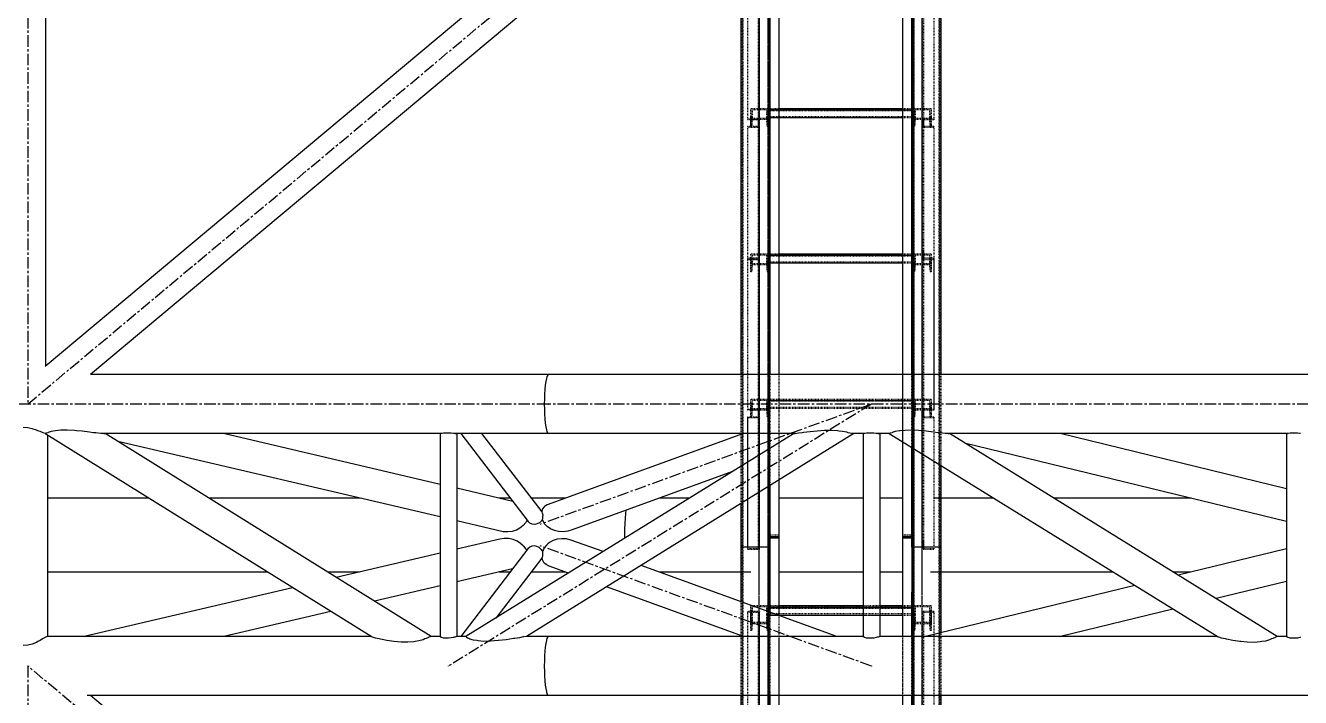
# Model space of a CAD drawing. Header units: millimetres. Extents: x 5143 to 30813, y 232 to 21408.
# Drawn here: x 10095 to 10971, y 7429 to 7890 of the extents above; entities that cross this region are included whole.
import ezdxf

# ---------------------------------------------------------------- set-up
doc = ezdxf.new("R2010")
doc.units = ezdxf.units.MM
doc.header["$LTSCALE"] = 0.25
for name, pattern in [('CENTER', [50.8, 31.75, -6.35, 6.35, -6.35]), ('XKITLINE00', [0]), ('XKITLINE02', [4, 2, -2]), ('XKITLINE03', [6, 3, -1, 1, -1])]:
    doc.linetypes.add(name, pattern=pattern)

msp = doc.modelspace()

# ---------------------------------------------------------------- linework, layer by layer
at = {"color": 3, "linetype": 'XKITLINE02'}
for p, q in [((10586.3, 9176.54), (10586.3, 7561.84)), ((10587.15, 9176.54), (10587.15, 7532.54)), ((10587.68, 9176.28), (10587.68, 7532)), ((10604.92, 9176.28), (10604.92, 7532)), ((10605, 9180.27), (10605, 7539.09)), ((10605.45, 9176.54), (10605.45, 7532.54)), ((10605.85, 9180.19), (10605.85, 7539.18)), ((10697.5, 9179.14), (10697.5, 7540.22)), ((10703.7, 9176.54), (10703.69, 7600.34)), ((10704.15, 9179.87), (10704.15, 7539.18)), ((10704.55, 9176.54), (10704.54, 7532.54)), ((10705, 9179.87), (10705, 7539.09)), ((10705.08, 9176.28), (10705.07, 7532)), ((10722.31, 9176.28), (10722.31, 7532)), ((10722.85, 9176.54), (10722.84, 7532.54)), ((10612.5, 9125.5), (10612.5, 7540.22)), ((10591.01, 7929.56), (10591.01, 7825.67)), ((10598.21, 7929.02), (10598.21, 7820.75)), ((10710.99, 7929.56), (10710.99, 7820.75)), ((10711.79, 7929.02), (10711.79, 7820.75)), ((10718.99, 7929.56), (10718.99, 7825.67)), ((10599.01, 7926.41), (10599.01, 7820.75)), ((10593.02, 7833.19), (10593.02, 7827.7)), ((10605.02, 7833.19), (10593.02, 7833.19)), ((10593.02, 7833.19), (10593.02, 7826.22)), ((10594.08, 7832.49), (10593.7, 7827.7)), ((10603.95, 7832.49), (10594.08, 7832.49)), ((10594.08, 7832.49), (10594.08, 7825.88)), ((10603.95, 7832.49), (10604.34, 7827.7)), ((10603.95, 7832.49), (10603.95, 7825.88)), ((10605.02, 7833.19), (10605.02, 7827.7)), ((10605.02, 7833.19), (10605.02, 7826.58)), ((10605.02, 7833.19), (10605.02, 7826.99)), ((10612.5, 7833.19), (10605.02, 7833.19)), ((10612.5, 7832.48), (10605.02, 7832.48)), ((10705, 7832.43), (10605.02, 7832.43)), ((10705, 7831.85), (10605.02, 7831.85)), ((10705, 7833.19), (10697.5, 7833.19)), ((10705, 7832.48), (10697.5, 7832.48)), ((10705, 7833.19), (10705, 7826.58)), ((10705, 7833.19), (10705, 7827.7)), ((10717, 7833.19), (10705, 7833.19)), ((10705, 7833.19), (10705, 7826.99)), ((10706.06, 7832.49), (10705.68, 7827.7)), ((10706.06, 7832.49), (10706.06, 7825.88)), ((10715.93, 7832.49), (10706.06, 7832.49)), ((10715.93, 7832.49), (10715.93, 7825.88)), ((10715.93, 7832.49), (10716.32, 7827.7)), ((10717, 7833.19), (10717, 7826.58)), ((10717, 7833.19), (10717, 7827.7)), ((10599.01, 7826.22), (10591.01, 7826.22)), ((10598.21, 7825.67), (10591.01, 7825.67)), ((10593.7, 7827.7), (10593.02, 7827.7)), ((10593.02, 7827.7), (10593.02, 7821.09)), ((10605.02, 7826.58), (10593.02, 7826.58)), ((10593.02, 7826.22), (10593.02, 7821.09)), ((10593.7, 7827.7), (10593.7, 7821.09)), ((10594.08, 7825.88), (10593.7, 7821.09)), ((10603.95, 7825.88), (10594.08, 7825.88)), ((10599.01, 7826.55), (10598.21, 7826.55)), ((10598.21, 7826.55), (10598.21, 7821.03)), ((10598.21, 7826.55), (10598.21, 7730.52)), ((10599.01, 7826.55), (10599.01, 7820.41)), ((10599.01, 7826.55), (10599.01, 7729.91)), ((10603.95, 7825.88), (10604.34, 7821.09)), ((10605.02, 7827.7), (10604.34, 7827.7)), ((10604.34, 7827.7), (10604.34, 7821.09)), ((10605.02, 7827.7), (10605.02, 7821.09)), ((10705, 7827.7), (10605.02, 7827.7)), ((10705, 7827.66), (10605.02, 7827.66)), ((10705, 7827.03), (10605.02, 7827.03)), ((10612.5, 7826.99), (10605.02, 7826.99)), ((10605.02, 7826.58), (10605.02, 7821.09)), ((10705, 7826.99), (10697.5, 7826.99)), ((10705, 7827.7), (10705, 7821.09)), ((10705.68, 7827.7), (10705, 7827.7)), ((10705, 7826.58), (10705, 7821.09)), ((10717, 7826.58), (10705, 7826.58)), ((10705.68, 7827.7), (10705.68, 7821.09)), ((10706.06, 7825.88), (10705.68, 7821.09)), ((10715.93, 7825.88), (10706.06, 7825.88)), ((10710.99, 7826.55), (10710.99, 7729.91)), ((10711.79, 7826.55), (10710.99, 7826.55)), ((10710.99, 7826.22), (10710.99, 7820.75)), ((10718.99, 7826.22), (10710.99, 7826.22)), ((10711.79, 7826.55), (10711.79, 7730.52)), ((10711.79, 7825.67), (10711.79, 7820.75)), ((10718.99, 7825.67), (10711.79, 7825.67)), ((10715.93, 7825.88), (10716.32, 7821.09)), ((10716.32, 7827.7), (10716.32, 7821.09)), ((10717, 7827.7), (10716.32, 7827.7)), ((10717, 7827.7), (10717, 7821.09)), ((10717, 7826.58), (10717, 7821.09)), ((10718.99, 7826.22), (10718.99, 7825.67)), ((10598.21, 7821.03), (10591.01, 7821.03)), ((10591.01, 7821.03), (10591.01, 7820.41)), ((10591.01, 7821.03), (10591.01, 7729.91)), ((10599.01, 7820.41), (10591.01, 7820.41)), ((10593.7, 7821.09), (10593.02, 7821.09)), ((10599.01, 7820.75), (10598.21, 7820.75)), ((10605.02, 7821.09), (10604.34, 7821.09)), ((10705.68, 7821.09), (10705, 7821.09)), ((10711.79, 7820.75), (10710.99, 7820.75)), ((10718.99, 7820.41), (10710.99, 7820.41)), ((10718.99, 7821.03), (10711.79, 7821.03)), ((10717, 7821.09), (10716.32, 7821.09)), ((10718.99, 7821.03), (10718.99, 7729.91)), ((10599.01, 7736.05), (10598.21, 7736.05)), ((10710.99, 7736.05), (10710.99, 7729.91)), ((10711.79, 7736.05), (10710.99, 7736.05)), ((10711.79, 7736.05), (10711.79, 7730.52)), ((10598.21, 7730.52), (10591.01, 7730.52)), ((10591.01, 7729.91), (10591.01, 7729.36)), ((10599.01, 7729.91), (10591.01, 7729.91)), ((10591.01, 7729.91), (10591.01, 7626.02)), ((10599.01, 7729.91), (10591.01, 7729.91)), ((10598.21, 7729.36), (10591.01, 7729.36)), ((10593.02, 7733.36), (10593.02, 7727.87)), ((10605.02, 7733.36), (10593.02, 7733.36)), ((10593.02, 7733.36), (10593.02, 7726.75)), ((10593.7, 7727.87), (10593.02, 7727.87)), ((10593.02, 7727.87), (10593.02, 7721.26)), ((10593.02, 7726.75), (10593.02, 7721.26)), ((10605.02, 7726.75), (10593.02, 7726.75)), ((10594.08, 7732.67), (10593.7, 7727.87)), ((10593.7, 7727.87), (10593.7, 7721.26)), ((10603.95, 7732.67), (10594.08, 7732.67)), ((10594.08, 7732.67), (10594.08, 7726.05)), ((10598.21, 7729.36), (10598.21, 7724.44)), ((10598.21, 7729.36), (10598.21, 7621.1)), ((10599.01, 7729.91), (10599.01, 7724.44)), ((10603.95, 7732.67), (10604.34, 7727.87)), ((10603.95, 7732.67), (10603.95, 7726.05)), ((10605.02, 7727.87), (10604.34, 7727.87)), ((10604.34, 7727.87), (10604.34, 7721.26)), ((10605.02, 7733.36), (10605.02, 7727.87)), ((10605.02, 7733.36), (10605.02, 7726.75)), ((10605.02, 7733.36), (10605.02, 7727.17)), ((10612.5, 7733.36), (10605.02, 7733.36)), ((10612.5, 7732.66), (10605.02, 7732.66)), ((10705, 7732.6), (10605.02, 7732.6)), ((10705, 7732.02), (10605.02, 7732.02)), ((10605.02, 7727.87), (10605.02, 7721.26)), ((10705, 7727.87), (10605.02, 7727.87)), ((10705, 7727.83), (10605.02, 7727.83)), ((10705, 7727.21), (10605.02, 7727.21)), ((10612.5, 7727.17), (10605.02, 7727.17)), ((10605.02, 7726.75), (10605.02, 7721.26)), ((10705, 7733.36), (10697.5, 7733.36)), ((10705, 7732.66), (10697.5, 7732.66)), ((10705, 7727.17), (10697.5, 7727.17)), ((10705, 7733.36), (10705, 7726.75)), ((10705, 7733.36), (10705, 7727.87)), ((10717, 7733.36), (10705, 7733.36)), ((10705, 7733.36), (10705, 7727.17)), ((10705, 7727.87), (10705, 7721.26)), ((10705.68, 7727.87), (10705, 7727.87)), ((10705, 7726.75), (10705, 7721.26)), ((10717, 7726.75), (10705, 7726.75)), ((10706.06, 7732.67), (10705.68, 7727.87)), ((10705.68, 7727.87), (10705.68, 7721.26)), ((10706.06, 7732.67), (10706.06, 7726.05)), ((10715.93, 7732.67), (10706.06, 7732.67)), ((10710.99, 7729.91), (10710.99, 7621.1)), ((10718.99, 7729.91), (10710.99, 7729.91)), ((10718.99, 7729.91), (10710.99, 7729.91)), ((10718.99, 7730.52), (10711.79, 7730.52)), ((10711.79, 7729.36), (10711.79, 7621.1)), ((10718.99, 7729.36), (10711.79, 7729.36)), ((10715.93, 7732.67), (10715.93, 7726.05)), ((10715.93, 7732.67), (10716.32, 7727.87)), ((10716.32, 7727.87), (10716.32, 7721.26)), ((10717, 7727.87), (10716.32, 7727.87)), ((10717, 7733.36), (10717, 7726.75)), ((10717, 7733.36), (10717, 7727.87)), ((10717, 7727.87), (10717, 7721.26)), ((10717, 7726.75), (10717, 7721.26)), ((10718.99, 7730.52), (10718.99, 7729.91)), ((10718.99, 7729.91), (10718.99, 7626.02)), ((10718.99, 7729.36), (10718.99, 7626.02)), ((10593.7, 7721.26), (10593.02, 7721.26)), ((10594.08, 7726.05), (10593.7, 7721.26)), ((10603.95, 7726.05), (10594.08, 7726.05)), ((10599.01, 7724.44), (10598.21, 7724.44)), ((10599.01, 7726.05), (10599.01, 7621.1)), ((10603.95, 7726.05), (10604.34, 7721.26)), ((10605.02, 7721.26), (10604.34, 7721.26)), ((10705.68, 7721.26), (10705, 7721.26)), ((10706.06, 7726.05), (10705.68, 7721.26)), ((10715.93, 7726.05), (10706.06, 7726.05)), ((10711.79, 7724.44), (10710.99, 7724.44)), ((10715.93, 7726.05), (10716.32, 7721.26)), ((10717, 7721.26), (10716.32, 7721.26)), ((10586.3, 7650.57), (10586.3, 7609.97)), ((10606.3, 7650.57), (10606.3, 7574.23)), ((10612.5, 7650.57), (10612.5, 7578.07)), ((10697.5, 7650.57), (10697.5, 7604.17)), ((10723.69, 7650.57), (10723.69, 7587.97)), ((10593.02, 7633.54), (10593.02, 7628.05)), ((10605.02, 7633.54), (10593.02, 7633.54)), ((10593.02, 7633.54), (10593.02, 7626.93)), ((10594.08, 7632.84), (10593.7, 7628.05)), ((10603.95, 7632.84), (10594.08, 7632.84)), ((10594.08, 7632.84), (10594.08, 7626.23)), ((10603.95, 7632.84), (10604.34, 7628.05)), ((10603.95, 7632.84), (10603.95, 7626.23)), ((10605.02, 7633.54), (10605.02, 7628.05)), ((10605.02, 7633.54), (10605.02, 7626.93)), ((10605.02, 7633.54), (10605.02, 7627.34)), ((10705, 7633.54), (10605.02, 7633.54)), ((10705, 7632.83), (10605.02, 7632.83)), ((10705, 7632.78), (10605.02, 7632.78)), ((10705, 7632.19), (10605.02, 7632.19)), ((10705, 7633.54), (10705, 7626.93)), ((10705, 7633.54), (10705, 7628.05)), ((10717, 7633.54), (10705, 7633.54)), ((10705, 7633.54), (10705, 7627.34)), ((10706.06, 7632.84), (10705.68, 7628.05)), ((10706.06, 7632.84), (10706.06, 7626.23)), ((10715.93, 7632.84), (10706.06, 7632.84)), ((10715.93, 7632.84), (10715.93, 7626.23)), ((10715.93, 7632.84), (10716.32, 7628.05)), ((10717, 7633.54), (10717, 7626.93)), ((10717, 7633.54), (10717, 7628.05)), ((10599.01, 7626.57), (10591.01, 7626.57)), ((10598.21, 7626.02), (10591.01, 7626.02)), ((10598.21, 7621.37), (10591.01, 7621.37)), ((10591.01, 7621.37), (10591.01, 7532)), ((10593.7, 7628.05), (10593.02, 7628.05)), ((10593.02, 7628.05), (10593.02, 7621.44)), ((10593.02, 7626.93), (10593.02, 7621.44)), ((10605.02, 7626.93), (10593.02, 7626.93)), ((10593.7, 7621.44), (10593.02, 7621.44)), ((10593.7, 7628.05), (10593.7, 7621.44)), ((10594.08, 7626.23), (10593.7, 7621.44)), ((10603.95, 7626.23), (10594.08, 7626.23)), ((10599.01, 7626.9), (10598.21, 7626.9)), ((10598.21, 7626.9), (10598.21, 7620.71)), ((10598.21, 7626.9), (10598.21, 7530.93)), ((10599.01, 7626.9), (10599.01, 7620.71)), ((10599.01, 7626.9), (10599.01, 7530.31)), ((10603.95, 7626.23), (10604.34, 7621.44)), ((10605.02, 7628.05), (10604.34, 7628.05)), ((10604.34, 7628.05), (10604.34, 7621.44)), ((10605.02, 7621.44), (10604.34, 7621.44)), ((10605.02, 7628.05), (10605.02, 7621.44)), ((10705, 7628.05), (10605.02, 7628.05)), ((10705, 7628.01), (10605.02, 7628.01)), ((10705, 7627.38), (10605.02, 7627.38)), ((10705, 7627.34), (10605.02, 7627.34)), ((10605.02, 7626.93), (10605.02, 7621.44)), ((10705, 7628.05), (10705, 7621.44)), ((10705.68, 7628.05), (10705, 7628.05)), ((10705, 7626.93), (10705, 7621.44)), ((10717, 7626.93), (10705, 7626.93)), ((10705.68, 7621.44), (10705, 7621.44)), ((10705.68, 7628.05), (10705.68, 7621.44)), ((10706.06, 7626.23), (10705.68, 7621.44)), ((10715.93, 7626.23), (10706.06, 7626.23)), ((10710.99, 7626.9), (10710.99, 7532)), ((10711.79, 7626.9), (10710.99, 7626.9)), ((10710.99, 7626.57), (10710.99, 7621.1)), ((10718.99, 7626.57), (10710.99, 7626.57)), ((10711.79, 7626.9), (10711.79, 7530.93)), ((10711.79, 7626.02), (10711.79, 7621.1)), ((10718.99, 7626.02), (10711.79, 7626.02)), ((10718.99, 7621.37), (10711.79, 7621.37)), ((10715.93, 7626.23), (10716.32, 7621.44)), ((10716.32, 7628.05), (10716.32, 7621.44)), ((10717, 7628.05), (10716.32, 7628.05)), ((10717, 7621.44), (10716.32, 7621.44)), ((10717, 7628.05), (10717, 7621.44)), ((10717, 7626.93), (10717, 7621.44)), ((10718.99, 7621.37), (10718.99, 7530.31)), ((10718.99, 7621.37), (10718.99, 7530.93)), ((10599.01, 7620.76), (10591.01, 7620.76)), ((10591.01, 7620.71), (10591.01, 7530.31)), ((10599.01, 7621.1), (10598.21, 7621.1)), ((10711.79, 7621.1), (10710.99, 7621.1)), ((10718.99, 7620.76), (10710.99, 7620.76)), ((10599.01, 7536.46), (10598.21, 7536.46)), ((10612.5, 7540.27), (10605, 7540.27)), ((10605, 7540.27), (10605, 7539.09)), ((10605, 7540.27), (10605, 5898.21)), ((10612.5, 7540.27), (10605, 7540.27)), ((10606.3, 7539.09), (10605, 7539.09)), ((10606.3, 7538.21), (10605, 7538.21)), ((10612.5, 7540.22), (10605.85, 7540.19)), ((10605.85, 7540.19), (10605.85, 7539.18)), ((10612.5, 7540.19), (10605.85, 7540.13)), ((10605.85, 7540.13), (10605.85, 5898.35)), ((10612.5, 7539.14), (10605.85, 7539.18)), ((10606.3, 7538.35), (10605.85, 7538.35)), ((10612.5, 7540.27), (10612.5, 7540.22)), ((10612.5, 7540.27), (10612.5, 7539.09)), ((10612.5, 7539.14), (10612.5, 7539.09)), ((10612.5, 7538.3), (10612.5, 7538.21)), ((10705, 7540.27), (10697.5, 7540.27)), ((10697.5, 7540.27), (10697.5, 7540.22)), ((10705, 7540.27), (10697.5, 7540.27)), ((10697.5, 7540.27), (10697.5, 7540.19)), ((10697.5, 7540.27), (10697.5, 7539.09)), ((10704.15, 7540.19), (10697.5, 7540.22)), ((10704.15, 7540.13), (10697.5, 7540.19)), ((10704.15, 7539.18), (10697.5, 7539.14)), ((10697.5, 7538.3), (10697.5, 7538.21)), ((10697.5, 7538.3), (10697.5, 7538.21)), ((10705, 7539.09), (10703.69, 7539.09)), ((10704.15, 7538.35), (10703.69, 7538.35)), ((10705, 7538.21), (10703.69, 7538.21)), ((10704.15, 7540.13), (10704.15, 5898.35)), ((10705, 7540.27), (10705, 5898.21)), ((10710.99, 7536.46), (10710.99, 7530.31)), ((10711.79, 7536.46), (10710.99, 7536.46)), ((10711.79, 7536.46), (10711.79, 7530.93)), ((10587.15, 7532.54), (10586.3, 7532.54)), ((10586.3, 7532.54), (10586.3, 5921.85)), ((10587.15, 7532.54), (10586.3, 7532.54)), ((10587.15, 7532.54), (10587.68, 7532)), ((10587.15, 7532.54), (10587.15, 5888.14)), ((10587.15, 7532.54), (10587.68, 7532)), ((10604.92, 7532), (10587.68, 7532)), ((10587.68, 7532), (10587.68, 5887.3)), ((10604.92, 7532), (10587.68, 7532)), ((10598.21, 7530.93), (10591.01, 7530.93)), ((10599.01, 7530.31), (10591.01, 7530.31)), ((10605.45, 7532.54), (10604.92, 7532)), ((10605.45, 7532.54), (10604.92, 7532)), ((10604.92, 7532), (10604.92, 5887.3)), ((10606.3, 7532.54), (10605.45, 7532.54)), ((10605.45, 7532.54), (10605.45, 5888.14)), ((10606.3, 7532.54), (10605.45, 7532.54)), ((10606.3, 7532.54), (10606.3, 7531.93)), ((10704.54, 7532.54), (10703.69, 7532.54)), ((10703.7, 7532.54), (10703.69, 5960.34)), ((10704.55, 7532.54), (10703.7, 7532.54)), ((10704.54, 7532.54), (10705.07, 7532)), ((10704.55, 7532.54), (10704.54, 5888.14)), ((10704.55, 7532.54), (10705.08, 7532)), ((10722.31, 7532), (10705.07, 7532)), ((10705.08, 7532), (10705.07, 5887.3)), ((10722.31, 7532), (10705.08, 7532)), ((10718.99, 7530.31), (10710.99, 7530.31)), ((10718.99, 7530.93), (10711.79, 7530.93)), ((10722.84, 7532.54), (10722.31, 7532)), ((10722.85, 7532.54), (10722.31, 7532)), ((10722.31, 7532), (10722.31, 5887.3)), ((10723.69, 7532.54), (10722.84, 7532.54)), ((10722.85, 7532.54), (10722.84, 5888.14)), ((10723.7, 7532.54), (10722.85, 7532.54)), ((10723.7, 7532.54), (10723.7, 7531.93)), ((10586.3, 7494.49), (10586.3, 7471.22)), ((10593.02, 7491.64), (10593.02, 7486.17)), ((10605.02, 7491.64), (10593.02, 7491.64)), ((10593.02, 7491.64), (10593.02, 7480.08)), ((10594.08, 7490.94), (10593.7, 7486.17)), ((10603.95, 7490.94), (10594.08, 7490.94)), ((10594.08, 7490.94), (10594.08, 7479.38)), ((10603.95, 7490.94), (10604.34, 7486.17)), ((10603.95, 7490.94), (10603.95, 7479.38)), ((10605.02, 7491.64), (10605.02, 7486.17)), ((10605.02, 7491.64), (10605.02, 7480.08)), ((10605.02, 7491.64), (10605.02, 7484.93)), ((10612.5, 7491.64), (10605.02, 7491.64)), ((10705, 7490.83), (10605.02, 7490.83)), ((10612.5, 7490.4), (10605.02, 7490.4)), ((10681.74, 7491.64), (10670.34, 7491.64)), ((10681.74, 7490.4), (10670.34, 7490.4)), ((10705, 7491.64), (10697.5, 7491.64)), ((10705, 7490.4), (10697.5, 7490.4)), ((10705, 7491.64), (10705, 7484.93)), ((10705, 7491.64), (10705, 7480.08)), ((10705, 7491.64), (10705, 7486.17)), ((10717, 7491.64), (10705, 7491.64)), ((10706.06, 7490.94), (10705.68, 7486.17)), ((10706.06, 7490.94), (10706.06, 7479.38)), ((10715.93, 7490.94), (10706.06, 7490.94)), ((10715.93, 7490.94), (10715.93, 7479.38)), ((10715.93, 7490.94), (10716.32, 7486.17)), ((10717, 7491.64), (10717, 7480.08)), ((10717, 7491.64), (10717, 7486.17)), ((10591.01, 7487.66), (10591.01, 7469.39)), ((10599.01, 7487.66), (10591.01, 7487.66)), ((10598.21, 7487.14), (10591.01, 7487.14)), ((10593.7, 7486.17), (10593.02, 7486.17)), ((10593.02, 7486.17), (10593.02, 7474.61)), ((10593.7, 7486.17), (10593.7, 7474.61)), ((10598.21, 7487.14), (10598.21, 7469.39)), ((10599.01, 7482.46), (10598.21, 7482.46)), ((10599.01, 7487.66), (10599.01, 7469.39)), ((10605.02, 7486.17), (10604.34, 7486.17)), ((10604.34, 7486.17), (10604.34, 7474.61)), ((10705, 7489.81), (10605.02, 7489.81)), ((10605.02, 7486.17), (10605.02, 7474.61)), ((10705, 7486.17), (10605.02, 7486.17)), ((10705, 7486.1), (10605.02, 7486.1)), ((10705, 7485), (10605.02, 7485)), ((10612.65, 7484.93), (10605.02, 7484.93)), ((10606.3, 7487.23), (10606.3, 7429.97)), ((10612.5, 7484.98), (10612.5, 5900.19)), ((10681.74, 7484.93), (10670.34, 7484.93)), ((10705, 7484.93), (10697.5, 7484.93)), ((10705, 7486.17), (10705, 7474.61)), ((10705.68, 7486.17), (10705, 7486.17)), ((10705.68, 7486.17), (10705.68, 7474.61)), ((10710.99, 7487.66), (10710.99, 7374.92)), ((10718.99, 7487.66), (10710.99, 7487.66)), ((10711.79, 7482.46), (10710.99, 7482.46)), ((10711.79, 7487.14), (10711.79, 7374.92)), ((10718.99, 7487.14), (10711.79, 7487.14)), ((10716.32, 7486.17), (10716.32, 7474.61)), ((10717, 7486.17), (10716.32, 7486.17)), ((10717, 7486.17), (10717, 7474.61)), ((10718.99, 7487.66), (10718.99, 7379.61)), ((10593.02, 7480.08), (10593.02, 7474.61)), ((10605.02, 7480.08), (10593.02, 7480.08)), ((10593.7, 7474.61), (10593.02, 7474.61)), ((10594.08, 7479.38), (10593.7, 7474.61)), ((10603.95, 7479.38), (10594.08, 7479.38)), ((10603.95, 7479.38), (10604.34, 7474.61)), ((10605.02, 7474.61), (10604.34, 7474.61)), ((10605.02, 7480.08), (10605.02, 7474.61)), ((10705, 7480.08), (10705, 7474.61)), ((10717, 7480.08), (10705, 7480.08)), ((10705.68, 7474.61), (10705, 7474.61)), ((10706.06, 7479.38), (10705.68, 7474.61)), ((10715.93, 7479.38), (10706.06, 7479.38)), ((10715.93, 7479.38), (10716.32, 7474.61)), ((10717, 7474.61), (10716.32, 7474.61)), ((10717, 7480.08), (10717, 7474.61)), ((10723.69, 7473.13), (10723.69, 7429.97)), ((10586.3, 7470.57), (10586.3, 7429.97)), ((10591.01, 7469.39), (10591.01, 7379.61)), ((10598.21, 7469.39), (10598.21, 7374.92)), ((10599.01, 7469.39), (10599.01, 7374.92)), ((10612.5, 7469.39), (10612.5, 7429.97)), ((10697.5, 7470.57), (10697.5, 5900.19)), ((10697.5, 7469.39), (10697.5, 7429.97)), ((10703.69, 7470.57), (10703.69, 7429.97))]:
    msp.add_line(p, q, dxfattribs=at)
at = {"color": 1, "linetype": 'XKITLINE03'}
for p, q in [((10599, 7503.97), (10599, 9180.33)), ((10605, 7540.27), (10605, 9180.27)), ((10705, 9180.27), (10705, 7540.27)), ((10710.99, 7503.97), (10711, 9180.33)), ((10599.01, 7929.56), (10599.01, 7826.22)), ((10710.99, 7826.22), (10710.99, 7929.56)), ((10605.02, 7833.19), (10605.02, 7826.58)), ((10605.02, 7832.48), (10705, 7832.48)), ((10705, 7826.58), (10705, 7833.19)), ((10599.01, 7820.41), (10599.01, 7729.91)), ((10710.99, 7729.91), (10710.99, 7820.41)), ((10599.01, 7729.91), (10599.01, 7626.57)), ((10605.02, 7733.36), (10605.02, 7726.75)), ((10605.02, 7732.66), (10705, 7732.66)), ((10705, 7726.75), (10705, 7733.36)), ((10710.99, 7626.57), (10710.99, 7729.91)), ((10605.02, 7633.54), (10605.02, 7626.93)), ((10605.02, 7632.83), (10705, 7632.83)), ((10705, 7626.93), (10705, 7633.54)), ((10599.01, 7620.76), (10599.01, 7530.31)), ((10710.99, 7530.31), (10710.99, 7620.76)), ((10599, 5869.63), (10599, 7535.89)), ((10605, 5900.27), (10605, 7540.27)), ((10705, 7540.27), (10705, 5900.27)), ((10710.99, 5869.63), (10711, 7535.89)), ((10605.02, 7491.64), (10605.02, 7480.08)), ((10605.02, 7490.4), (10705, 7490.4)), ((10705, 7480.08), (10705, 7491.64)), ((10599.01, 7487.66), (10599.01, 7380.13)), ((10710.99, 7380.13), (10710.99, 7487.66))]:
    msp.add_line(p, q, dxfattribs=at)
at = {"color": 8, "linetype": 'CENTER'}
for p, q in [((10096.38, 7630.28), (11840, 9090.27)), ((10096.38, 9090.27), (10096.38, 7630.27)), ((10454.1, 7630.27), (9008.64, 7630.27)), ((10676.04, 7630.27), (10385.47, 7450.27)), ((10676.04, 7630.27), (10448.79, 7547.77)), ((11840, 7630.27), (10454.1, 7630.27)), ((10676.04, 7450.27), (10448.79, 7532.77)), ((11840, 5990.27), (10096.38, 7450.27)), ((10096.38, 7450.27), (10096.38, 5990.27))]:
    msp.add_line(p, q, dxfattribs=at)
at = {"color": 8, "linetype": 'XKITLINE00'}
for p, q in [((10108.56, 9064.19), (10108.56, 7656.37)), ((11763.8, 9042.36), (10108.39, 7656.22)), ((11763.8, 9010.58), (10139.58, 7650.56)), ((10454.1, 7650.57), (10139.6, 7650.57)), ((10452.69, 7647.86), (10452.29, 7645.83)), ((10453.14, 7649.35), (10452.69, 7647.86)), ((10453.14, 7649.35), (10452.7, 7647.86)), ((10453.61, 7650.27), (10453.14, 7649.35)), ((10453.61, 7650.27), (10453.14, 7649.35)), ((10454.1, 7650.57), (10453.61, 7650.27)), ((10454.1, 7650.57), (10453.61, 7650.27)), ((11718.97, 7650.57), (10454.1, 7650.57)), ((10451.67, 7640.42), (10451.46, 7637.22)), ((10451.95, 7643.32), (10451.67, 7640.42)), ((10452.29, 7645.83), (10451.95, 7643.32)), ((10451.33, 7633.8), (10451.29, 7630.27)), ((10451.29, 7630.27), (10451.33, 7626.75)), ((10451.46, 7637.22), (10451.33, 7633.8)), ((10451.33, 7626.75), (10451.46, 7623.33)), ((10451.46, 7623.33), (10451.67, 7620.12)), ((10096.38, 7614.04), (10093.35, 7614.24)), ((10097.44, 7613.76), (10096.38, 7614.04)), ((10099.42, 7613.4), (10097.44, 7613.76)), ((10102.3, 7612.44), (10099.42, 7613.4)), ((10451.67, 7620.12), (10451.95, 7617.23)), ((10451.95, 7617.23), (10452.29, 7614.72)), ((10452.29, 7614.72), (10452.69, 7612.69)), ((10452.69, 7612.69), (10453.14, 7611.2)), ((10452.7, 7612.69), (10453.14, 7611.2)), ((10103.33, 7611.93), (10102.3, 7612.44)), ((10104.89, 7611.44), (10103.33, 7611.93)), ((10106.59, 7610.66), (10104.89, 7611.44)), ((10107.05, 7610.55), (10106.59, 7610.66)), ((10108.53, 7610.05), (10107.05, 7610.55)), ((10108.53, 7610.05), (10108.68, 7609.89)), ((10108.63, 7609.98), (10108.6, 7609.98)), ((10109.03, 7610.36), (10108.63, 7609.98)), ((10108.68, 7609.89), (10109.07, 7609.39)), ((10332.35, 7470.5), (10108.87, 7609.64)), ((10109.11, 7609.46), (10108.96, 7609.53)), ((10110.18, 7610.64), (10109.03, 7610.36)), ((10109.69, 7609.1), (10109.07, 7609.39)), ((10109.17, 7609.45), (10109.11, 7609.46)), ((10109.76, 7609.09), (10109.69, 7609.1)), ((10110.03, 7608.92), (10110.03, 7470.58)), ((10110.41, 7610.83), (10110.18, 7610.64)), ((10112.4, 7611.46), (10110.41, 7610.83)), ((10115.4, 7611.9), (10112.4, 7611.46)), ((10119.01, 7612.3), (10115.4, 7611.9)), ((10123.47, 7612.35), (10119.01, 7612.3)), ((10128.57, 7612.06), (10123.47, 7612.35)), ((10129.98, 7611.9), (10128.57, 7612.06)), ((10133.78, 7611.62), (10129.98, 7611.9)), ((10138.81, 7611.05), (10133.78, 7611.62)), ((10141.42, 7610.64), (10138.81, 7611.05)), ((10143.25, 7610.48), (10141.42, 7610.64)), ((10146.71, 7610.06), (10143.25, 7610.48)), ((10147.19, 7609.98), (10146.71, 7610.06)), ((10148.77, 7609.95), (10147.19, 7609.98)), ((10380.05, 7609.97), (10147.4, 7609.97)), ((10149.39, 7609.93), (10148.77, 7609.95)), ((10149.42, 7609.97), (10149.39, 7609.93)), ((10373.46, 7470.61), (10149.63, 7609.97)), ((10379.77, 7552.75), (10158.26, 7604.6)), ((10379.77, 7575.12), (10230.87, 7609.97)), ((10380.05, 7609.97), (10379.77, 7609.94)), ((10379.77, 7609.94), (10379.77, 7470.45)), ((10380.53, 7609.98), (10380.05, 7609.97)), ((10380.86, 7610.09), (10380.53, 7609.98)), ((10382.12, 7610.29), (10380.86, 7610.09)), ((10383.71, 7610.39), (10382.12, 7610.29)), ((10385.47, 7610.38), (10383.71, 7610.39)), ((10387.23, 7610.26), (10385.47, 7610.38)), ((10388.82, 7610.05), (10387.23, 7610.26)), ((10389.15, 7609.98), (10388.82, 7610.05)), ((10390.08, 7609.96), (10389.15, 7609.98)), ((10454.1, 7609.97), (10389.37, 7609.97)), ((10390.89, 7609.94), (10390.08, 7609.96)), ((10390.67, 7609.97), (10390.64, 7609.95)), ((10391.01, 7609.93), (10390.89, 7609.94)), ((10391.05, 7609.97), (10391.01, 7609.93)), ((10391.17, 7609.97), (10391.17, 7470.61)), ((10393.87, 7609.97), (10440.18, 7549.63)), ((10622.52, 7609.96), (10397.37, 7470.48)), ((10408.24, 7609.97), (10449.55, 7556.15)), ((10664, 7609.97), (10438.97, 7470.57)), ((10453.14, 7611.2), (10453.61, 7610.28)), ((10453.14, 7611.2), (10453.61, 7610.28)), ((10588.11, 7609.97), (10453.31, 7561.04)), ((10454.1, 7609.97), (10453.61, 7610.28)), ((10454.1, 7609.97), (10453.61, 7610.28)), ((10623.83, 7609.97), (10454.1, 7609.97)), ((10623.4, 7609.95), (10622.52, 7609.96)), ((10622.58, 7609.96), (10622.52, 7609.96)), ((10623.64, 7609.95), (10623.4, 7609.95)), ((10623.52, 7609.96), (10623.47, 7609.96)), ((10625.85, 7610.29), (10623.64, 7609.95)), ((10628.36, 7610.55), (10625.85, 7610.29)), ((10629.36, 7610.73), (10628.36, 7610.55)), ((10633.87, 7611.33), (10629.36, 7610.73)), ((10638.69, 7611.75), (10633.87, 7611.33)), ((10643.81, 7612.14), (10638.69, 7611.75)), ((10648.55, 7612.19), (10643.81, 7612.14)), ((10652.67, 7611.91), (10648.55, 7612.19)), ((10653.54, 7611.75), (10652.67, 7611.91)), ((10656.23, 7611.48), (10653.54, 7611.75)), ((10659.08, 7610.94), (10656.23, 7611.48)), ((10660.13, 7610.55), (10659.08, 7610.94)), ((10661.23, 7610.4), (10660.13, 7610.55)), ((10662.76, 7610.02), (10661.23, 7610.4)), ((10662.85, 7609.95), (10662.76, 7610.02)), ((10671.2, 7609.97), (10662.82, 7609.97)), ((10663.82, 7609.95), (10662.85, 7609.95)), ((10662.98, 7609.96), (10662.88, 7609.95)), ((10663.93, 7609.96), (10663.82, 7609.95)), ((10670.62, 7609.96), (10670.34, 7609.94)), ((10670.34, 7609.94), (10670.34, 7470.49)), ((10670.51, 7609.97), (10670.49, 7609.95)), ((10671.2, 7609.97), (10670.62, 7609.96)), ((10671.43, 7610.05), (10671.2, 7609.97)), ((10672.69, 7610.26), (10671.43, 7610.05)), ((10674.28, 7610.37), (10672.69, 7610.26)), ((10676.04, 7610.38), (10674.28, 7610.37)), ((10677.81, 7610.28), (10676.04, 7610.38)), ((10679.39, 7610.08), (10677.81, 7610.28)), ((10679.9, 7609.97), (10679.39, 7610.08)), ((10688.26, 7609.97), (10679.9, 7609.97)), ((10680.66, 7609.96), (10679.9, 7609.97)), ((10681.47, 7609.94), (10680.66, 7609.96)), ((10681.27, 7609.97), (10681.25, 7609.95)), ((10681.62, 7609.93), (10681.47, 7609.94)), ((10681.66, 7609.97), (10681.62, 7609.93)), ((10681.74, 7609.97), (10681.74, 7470.61)), ((10688.27, 7609.97), (10688.17, 7609.94)), ((10913.56, 7470.52), (10688.17, 7609.94)), ((10688.52, 7609.97), (10688.27, 7609.97)), ((10688.89, 7610.31), (10688.52, 7609.97)), ((10690.18, 7610.63), (10688.89, 7610.31)), ((10690.32, 7610.75), (10690.18, 7610.63)), ((10692.31, 7611.39), (10690.32, 7610.75)), ((10695.29, 7611.85), (10692.31, 7611.39)), ((10695.75, 7611.88), (10695.29, 7611.85)), ((10698.9, 7612.25), (10695.75, 7611.88)), ((10703.33, 7612.34), (10698.9, 7612.25)), ((10708.4, 7612.09), (10703.33, 7612.34)), ((10710.31, 7611.88), (10708.4, 7612.09)), ((10713.62, 7611.65), (10710.31, 7611.88)), ((10718.65, 7611.09), (10713.62, 7611.65)), ((10721.73, 7610.63), (10718.65, 7611.09)), ((10723.15, 7610.51), (10721.73, 7610.63)), ((10726.61, 7610.1), (10723.15, 7610.51)), ((10727.34, 7609.97), (10726.61, 7610.1)), ((10962.19, 7609.97), (10727.33, 7609.97)), ((10728.74, 7609.95), (10727.34, 7609.97)), ((10729.45, 7609.93), (10728.74, 7609.95)), ((10729.48, 7609.97), (10729.45, 7609.93)), ((10954.9, 7470.61), (10729.61, 7609.97)), ((10961.33, 7572.11), (10805.62, 7609.97)), ((10961.61, 7609.96), (10961.33, 7609.94)), ((10961.33, 7609.94), (10961.33, 7470.49)), ((10961.49, 7609.97), (10961.47, 7609.95)), ((10962.19, 7609.97), (10961.61, 7609.96)), ((10962.42, 7610.05), (10962.19, 7609.97)), ((10963.68, 7610.26), (10962.42, 7610.05)), ((10965.27, 7610.37), (10963.68, 7610.26)), ((10967.03, 7610.38), (10965.27, 7610.37)), ((10968.79, 7610.28), (10967.03, 7610.38)), ((10970.38, 7610.08), (10968.79, 7610.28)), ((10970.88, 7609.97), (10970.38, 7610.08)), ((10961.33, 7549.7), (10740.07, 7603.5)), ((10580.67, 7584.03), (10470.35, 7543.98)), ((10429.56, 7563.46), (10391.17, 7572.45)), ((10179.49, 7565.67), (10110.03, 7565.67)), ((10324.55, 7565.67), (10220.78, 7565.67)), ((10427.86, 7565.67), (10420.02, 7565.67)), ((10466.08, 7565.67), (10442.23, 7565.67)), ((10453.31, 7561.04), (10451.51, 7559.92)), ((10551.04, 7565.67), (10530.11, 7565.67)), ((10605, 7565.67), (10604.73, 7565.67)), ((10670.34, 7565.67), (10612.5, 7565.67)), ((10697.5, 7565.67), (10681.74, 7565.67)), ((10705.28, 7565.67), (10705, 7565.67)), ((10759.73, 7565.67), (10718.99, 7565.67)), ((10895.7, 7565.67), (10801.22, 7565.67)), ((10449.41, 7556.59), (10449.37, 7556.37)), ((10449.51, 7556.79), (10449.41, 7556.59)), ((10450.16, 7558.4), (10449.51, 7556.79)), ((10449.55, 7556.15), (10449.86, 7555.42)), ((10450.01, 7551.63), (10449.74, 7550.81)), ((10449.86, 7555.42), (10450.05, 7555.02)), ((10450.16, 7553.29), (10450.01, 7551.63)), ((10450.05, 7555.02), (10450.19, 7553.48)), ((10451.28, 7559.63), (10450.16, 7558.4)), ((10450.19, 7553.48), (10450.16, 7553.29)), ((10451.51, 7559.92), (10451.28, 7559.63)), ((10506.81, 7551.81), (10506.6, 7548.12)), ((10507.1, 7555.2), (10506.81, 7551.81)), ((10507.36, 7557.42), (10507.1, 7555.2)), ((10423.11, 7542.6), (10391.17, 7550.08)), ((10426.19, 7542.42), (10423.11, 7542.6)), ((10429.24, 7542.78), (10426.19, 7542.42)), ((10432.08, 7543.67), (10429.24, 7542.78)), ((10434.58, 7545.04), (10432.08, 7543.67)), ((10435.71, 7546.03), (10434.58, 7545.04)), ((10436.74, 7546.8), (10435.71, 7546.03)), ((10438.53, 7548.83), (10436.74, 7546.8)), ((10439.07, 7549.84), (10438.53, 7548.83)), ((10439.53, 7550.48), (10439.07, 7549.84)), ((10441.4, 7548.48), (10440.18, 7549.63)), ((10442.95, 7547.76), (10441.4, 7548.48)), ((10444.68, 7547.56), (10442.95, 7547.76)), ((10446.42, 7547.9), (10444.68, 7547.56)), ((10448, 7548.73), (10446.42, 7547.9)), ((10449.11, 7549.84), (10448, 7548.73)), ((10449.26, 7549.98), (10449.11, 7549.84)), ((10449.74, 7550.81), (10449.26, 7549.98)), ((10449.83, 7551.09), (10450.2, 7550.1)), ((10450.2, 7550.1), (10450.29, 7549.98)), ((10450.29, 7549.98), (10451.47, 7547.96)), ((10451.47, 7547.96), (10453.23, 7546.17)), ((10453.23, 7546.17), (10453.33, 7546.06)), ((10455.54, 7544.47), (10453.33, 7546.06)), ((10458.19, 7543.32), (10455.54, 7544.47)), ((10461.15, 7542.68), (10458.19, 7543.32)), ((10464.27, 7542.58), (10461.15, 7542.68)), ((10467.39, 7543.02), (10464.27, 7542.58)), ((10470.35, 7543.98), (10467.39, 7543.02)), ((10506.47, 7544.25), (10506.43, 7540.27)), ((10506.6, 7548.12), (10506.47, 7544.25)), ((10420.64, 7537.43), (10391.17, 7530.53)), ((10423.74, 7537.9), (10420.64, 7537.43)), ((10426.87, 7537.84), (10423.74, 7537.9)), ((10429.9, 7537.23), (10426.87, 7537.84)), ((10432.65, 7536.12), (10429.9, 7537.23)), ((10434.99, 7534.55), (10432.65, 7536.12)), ((10434.99, 7534.55), (10435.21, 7534.32)), ((10437.08, 7532.67), (10435.21, 7534.32)), ((10453.7, 7534.15), (10452.79, 7533.44)), ((10454.86, 7535.18), (10453.7, 7534.15)), ((10457.35, 7536.54), (10454.86, 7535.18)), ((10460.22, 7537.42), (10457.35, 7536.54)), ((10463.32, 7537.78), (10460.22, 7537.42)), ((10466.5, 7537.59), (10463.32, 7537.78)), ((10469.59, 7536.86), (10466.5, 7537.59)), ((10491.62, 7528.87), (10469.59, 7536.86)), ((10506.43, 7540.27), (10506.45, 7538.05)), ((10379.77, 7527.86), (10308.36, 7511.14)), ((10440.03, 7530.72), (10393.87, 7470.57)), ((10437.08, 7532.67), (10438.64, 7530.54)), ((10438.64, 7530.54), (10438.65, 7530.51)), ((10438.65, 7530.51), (10439.18, 7529.61)), ((10441.25, 7531.88), (10440.03, 7530.72)), ((10442.8, 7532.59), (10441.25, 7531.88)), ((10444.53, 7532.79), (10442.8, 7532.59)), ((10446.27, 7532.46), (10444.53, 7532.79)), ((10447.85, 7531.63), (10446.27, 7532.46)), ((10448.98, 7530.51), (10447.85, 7531.63)), ((10449.12, 7530.39), (10448.98, 7530.51)), ((10449.12, 7530.39), (10449.94, 7528.99)), ((10449.83, 7525.09), (10449.52, 7524.37)), ((10450.02, 7525.5), (10449.83, 7525.09)), ((10449.94, 7528.99), (10449.97, 7528.88)), ((10449.97, 7528.88), (10450.13, 7527.21)), ((10450.09, 7529.24), (10449.98, 7528.79)), ((10450.16, 7527.04), (10450.02, 7525.5)), ((10450.72, 7530.35), (10450.09, 7529.24)), ((10450.13, 7527.21), (10450.16, 7527.04)), ((10451.18, 7531.42), (10450.72, 7530.35)), ((10452.79, 7533.44), (10451.18, 7531.42)), ((10961.33, 7530.91), (10886.74, 7512.77)), ((10429.51, 7517.02), (10391.17, 7508.04)), ((10449.52, 7524.37), (10417.95, 7483.23)), ((10449.6, 7524.52), (10449.89, 7523.58)), ((10449.89, 7523.58), (10450, 7522.93)), ((10450, 7522.93), (10451.04, 7521.26)), ((10451.65, 7520.77), (10451.04, 7521.26)), ((10452.58, 7519.94), (10451.65, 7520.77)), ((10454.67, 7519), (10452.58, 7519.94)), ((10467.92, 7514.19), (10454.67, 7519)), ((10652.19, 7470.57), (10517.75, 7519.38)), ((10261.07, 7514.87), (10110.03, 7514.87)), ((10324.29, 7514.87), (10302.37, 7514.87)), ((10427.86, 7514.87), (10420.36, 7514.87)), ((10466.03, 7514.87), (10442.23, 7514.87)), ((10593.3, 7514.87), (10530.16, 7514.87)), ((10605, 7514.87), (10604.73, 7514.87)), ((10670.34, 7514.87), (10612.5, 7514.87)), ((10697.5, 7514.87), (10681.74, 7514.87)), ((10705.28, 7514.87), (10705, 7514.87)), ((10841.85, 7514.87), (10716.71, 7514.87)), ((10895.38, 7514.87), (10883.34, 7514.87)), ((10961.33, 7508.37), (10912.89, 7496.6)), ((10278.35, 7504.12), (10135.06, 7470.57)), ((10379.77, 7505.37), (10334.61, 7494.8)), ((10588.06, 7470.57), (10494.06, 7504.7)), ((10856.96, 7505.53), (10713.19, 7470.57)), ((10304.6, 7487.77), (10231.13, 7470.57)), ((10883.11, 7489.35), (10805.88, 7470.57)), ((10096.38, 7464.6), (10093.35, 7464.38)), ((10097.47, 7464.93), (10096.38, 7464.6)), ((10099.42, 7465.37), (10097.47, 7464.93)), ((10102.3, 7466.53), (10099.42, 7465.37)), ((10103.35, 7467.18), (10102.3, 7466.53)), ((10104.89, 7467.83), (10103.35, 7467.18)), ((10106.61, 7468.9), (10104.89, 7467.83)), ((10107.05, 7469.08), (10106.61, 7468.9)), ((10108.68, 7470.04), (10107.05, 7469.08)), ((10108.71, 7470.06), (10108.68, 7470.04)), ((10109.69, 7470.53), (10108.71, 7470.06)), ((10109.76, 7470.62), (10109.69, 7470.53)), ((10332.22, 7470.57), (10109.72, 7470.57)), ((10110.03, 7470.58), (10109.76, 7470.62)), ((10333.1, 7470.12), (10332.35, 7470.5)), ((10333.35, 7470.06), (10333.1, 7470.12)), ((10335.39, 7469.41), (10333.35, 7470.06)), ((10337.86, 7468.9), (10335.39, 7469.41)), ((10338.75, 7468.66), (10337.86, 7468.9)), ((10343.13, 7467.8), (10338.75, 7468.66)), ((10347.84, 7467.18), (10343.13, 7467.8)), ((10352.85, 7466.69), (10347.84, 7467.18)), ((10357.52, 7466.62), (10352.85, 7466.69)), ((10361.6, 7466.97), (10357.52, 7466.62)), ((10362.5, 7467.18), (10361.6, 7466.97)), ((10365.15, 7467.56), (10362.5, 7467.18)), ((10368.01, 7468.33), (10365.15, 7467.56)), ((10369.12, 7468.9), (10368.01, 7468.33)), ((10370.21, 7469.17), (10369.12, 7468.9)), ((10371.81, 7469.9), (10370.21, 7469.17)), ((10371.93, 7470.06), (10371.81, 7469.9)), ((10372.96, 7470.36), (10371.93, 7470.06)), ((10373.14, 7470.62), (10372.96, 7470.36)), ((10379.77, 7470.57), (10373.11, 7470.57)), ((10373.46, 7470.61), (10373.14, 7470.62)), ((10373.46, 7470.61), (10373.39, 7470.57)), ((10380.05, 7470.18), (10379.77, 7470.45)), ((10380.53, 7470.05), (10380.05, 7470.18)), ((10380.86, 7469.85), (10380.53, 7470.05)), ((10382.12, 7469.5), (10380.86, 7469.85)), ((10383.71, 7469.33), (10382.12, 7469.5)), ((10385.47, 7469.34), (10383.71, 7469.33)), ((10387.23, 7469.55), (10385.47, 7469.34)), ((10388.82, 7469.91), (10387.23, 7469.55)), ((10389.16, 7470.05), (10388.82, 7469.91)), ((10390.08, 7470.22), (10389.16, 7470.05)), ((10390.89, 7470.5), (10390.08, 7470.22)), ((10391.01, 7470.62), (10390.89, 7470.5)), ((10397.52, 7470.57), (10390.97, 7470.57)), ((10391.17, 7470.61), (10390.98, 7470.59)), ((10391.17, 7470.61), (10391.01, 7470.62)), ((10397.74, 7470.28), (10397.37, 7470.48)), ((10397.74, 7470.28), (10397.69, 7470.12)), ((10398.57, 7469.5), (10397.69, 7470.12)), ((10399.34, 7469.29), (10398.57, 7469.5)), ((10400.15, 7468.74), (10399.34, 7469.29)), ((10402.56, 7468.04), (10400.15, 7468.74)), ((10404.92, 7467.71), (10402.56, 7468.04)), ((10405.83, 7467.5), (10404.92, 7467.71)), ((10409.83, 7467.19), (10405.83, 7467.5)), ((10414.61, 7467.27), (10409.83, 7467.19)), ((10419.61, 7467.71), (10414.61, 7467.27)), ((10419.93, 7467.73), (10419.61, 7467.71)), ((10425.1, 7468.3), (10419.93, 7467.73)), ((10430.1, 7469.09), (10425.1, 7468.3)), ((10431.03, 7469.29), (10430.1, 7469.09)), ((10434.17, 7469.74), (10431.03, 7469.29)), ((10436.8, 7470.28), (10434.17, 7469.74)), ((10437.25, 7470.33), (10436.8, 7470.28)), ((10438.85, 7470.59), (10437.25, 7470.33)), ((10454.1, 7470.57), (10438.76, 7470.57)), ((10439.02, 7470.67), (10438.85, 7470.59)), ((10439.02, 7470.67), (10438.95, 7470.57)), ((10452.3, 7465.83), (10451.95, 7463.32)), ((10452.7, 7467.86), (10452.3, 7465.83)), ((10453.14, 7469.35), (10452.7, 7467.86)), ((10453.14, 7469.35), (10452.7, 7467.86)), ((10453.61, 7470.27), (10453.14, 7469.35)), ((10453.61, 7470.27), (10453.14, 7469.35)), ((10454.1, 7470.57), (10453.61, 7470.27)), ((10454.1, 7470.57), (10453.61, 7470.27)), ((10670.34, 7470.57), (10454.1, 7470.57)), ((10670.62, 7470.21), (10670.34, 7470.49)), ((10671.21, 7470.04), (10670.62, 7470.21)), ((10671.43, 7469.9), (10671.21, 7470.04)), ((10672.69, 7469.53), (10671.43, 7469.9)), ((10674.28, 7469.33), (10672.69, 7469.53)), ((10676.04, 7469.32), (10674.28, 7469.33)), ((10677.81, 7469.5), (10676.04, 7469.32)), ((10679.39, 7469.85), (10677.81, 7469.5)), ((10679.89, 7470.04), (10679.39, 7469.85)), ((10680.66, 7470.18), (10679.89, 7470.04)), ((10681.47, 7470.45), (10680.66, 7470.18)), ((10681.62, 7470.62), (10681.47, 7470.45)), ((10913.47, 7470.57), (10681.58, 7470.57)), ((10681.74, 7470.61), (10681.6, 7470.6)), ((10681.74, 7470.61), (10681.62, 7470.62)), ((10914.34, 7470.13), (10913.56, 7470.52)), ((10914.75, 7470.04), (10914.34, 7470.13)), ((10916.61, 7469.44), (10914.75, 7470.04)), ((10919.37, 7468.86), (10916.61, 7469.44)), ((10919.97, 7468.7), (10919.37, 7468.86)), ((10924.41, 7467.81), (10919.97, 7468.7)), ((10929.18, 7467.17), (10924.41, 7467.81)), ((10929.81, 7467.12), (10929.18, 7467.17)), ((10934.26, 7466.66), (10929.81, 7467.12)), ((10939.01, 7466.55), (10934.26, 7466.66)), ((10943.16, 7466.87), (10939.01, 7466.55)), ((10944.32, 7467.12), (10943.16, 7466.87)), ((10946.73, 7467.45), (10944.32, 7467.12)), ((10949.63, 7468.22), (10946.73, 7467.45)), ((10950.91, 7468.86), (10949.63, 7468.22)), ((10951.79, 7469.08), (10950.91, 7468.86)), ((10953.39, 7469.81), (10951.79, 7469.08)), ((10953.56, 7470.04), (10953.39, 7469.81)), ((10954.48, 7470.32), (10953.56, 7470.04)), ((10954.67, 7470.62), (10954.48, 7470.32)), ((10961.33, 7470.57), (10954.64, 7470.57)), ((10954.9, 7470.61), (10954.67, 7470.62)), ((10954.9, 7470.61), (10954.81, 7470.58)), ((10961.61, 7470.21), (10961.33, 7470.49)), ((10962.19, 7470.04), (10961.61, 7470.21)), ((10962.42, 7469.9), (10962.19, 7470.04)), ((10963.68, 7469.53), (10962.42, 7469.9)), ((10965.27, 7469.33), (10963.68, 7469.53)), ((10967.03, 7469.31), (10965.27, 7469.33)), ((10968.79, 7469.49), (10967.03, 7469.31)), ((10970.38, 7469.84), (10968.79, 7469.49)), ((10970.88, 7470.04), (10970.38, 7469.84)), ((10451.47, 7457.22), (10451.34, 7453.8)), ((10451.67, 7460.42), (10451.47, 7457.22)), ((10451.95, 7463.32), (10451.67, 7460.42)), ((10451.34, 7453.8), (10451.3, 7450.27)), ((10451.3, 7450.27), (10451.34, 7446.75)), ((10451.34, 7446.75), (10451.47, 7443.33)), ((10451.47, 7443.33), (10451.67, 7440.12)), ((10451.67, 7440.12), (10451.95, 7437.23)), ((10454.1, 7429.97), (10137.23, 7429.97)), ((10968.19, 6736.16), (10139.6, 7429.97)), ((10451.95, 7437.23), (10452.3, 7434.72)), ((10452.3, 7434.72), (10452.7, 7432.69)), ((10452.7, 7432.69), (10453.14, 7431.2)), ((10452.7, 7432.69), (10453.14, 7431.2)), ((10453.14, 7431.2), (10453.61, 7430.28)), ((10453.14, 7431.2), (10453.61, 7430.28)), ((10454.1, 7429.97), (10453.61, 7430.28)), ((10454.1, 7429.97), (10453.61, 7430.28)), ((11718.96, 7429.97), (10454.1, 7429.97))]:
    msp.add_line(p, q, dxfattribs=at)
at = {"color": 7, "linetype": 'XKITLINE00'}
for p, q in [((10723.69, 8139.66), (10723.69, 7650.57)), ((10703.69, 8122.92), (10703.69, 7650.57)), ((10697.5, 8117.73), (10697.5, 7650.57)), ((10612.5, 8046.55), (10612.5, 7650.57)), ((10606.3, 8041.37), (10606.3, 7650.57)), ((10586.3, 8024.62), (10586.3, 7650.57)), ((10697.5, 7833.19), (10612.5, 7833.19)), ((10697.5, 7832.48), (10612.5, 7832.48)), ((10697.5, 7826.99), (10612.5, 7826.99)), ((10697.5, 7733.36), (10612.5, 7733.36)), ((10697.5, 7732.66), (10612.5, 7732.66)), ((10697.5, 7727.17), (10612.5, 7727.17)), ((10586.3, 7609.97), (10586.3, 7609.32)), ((10697.5, 7604.17), (10697.5, 7539.09)), ((10703.69, 7600.34), (10703.69, 7531.93)), ((10723.69, 7587.97), (10723.69, 7531.93)), ((10612.5, 7578.07), (10612.5, 7539.09)), ((10606.3, 7574.23), (10606.3, 7531.93)), ((10586.3, 7561.84), (10586.3, 7531.93)), ((10612.5, 7539.09), (10606.3, 7539.09)), ((10612.5, 7538.3), (10606.3, 7538.35)), ((10612.5, 7538.21), (10606.3, 7538.21)), ((10612.5, 7539.09), (10612.5, 7484.98)), ((10703.69, 7539.09), (10697.5, 7539.09)), ((10697.5, 7539.09), (10697.5, 7538.3)), ((10703.69, 7538.35), (10697.5, 7538.3)), ((10697.5, 7538.3), (10697.5, 7538.21)), ((10703.69, 7538.21), (10697.5, 7538.21)), ((10697.5, 7538.21), (10697.5, 7470.57)), ((10606.3, 7531.93), (10586.3, 7531.93)), ((10586.3, 7531.93), (10586.3, 7494.49)), ((10606.3, 7531.93), (10586.3, 7531.93)), ((10606.3, 7531.93), (10606.3, 7487.23)), ((10723.69, 7531.93), (10703.69, 7531.93)), ((10703.7, 7531.93), (10703.69, 7470.57)), ((10723.7, 7531.93), (10703.7, 7531.93)), ((10723.7, 7531.93), (10723.69, 7473.13)), ((10670.34, 7491.64), (10612.5, 7491.64)), ((10670.34, 7490.4), (10612.5, 7490.4)), ((10697.5, 7491.64), (10681.74, 7491.64)), ((10697.5, 7490.4), (10681.74, 7490.4)), ((10670.34, 7484.93), (10612.65, 7484.93)), ((10697.5, 7484.93), (10681.74, 7484.93)), ((10586.3, 7471.22), (10586.3, 7470.57)), ((10586.3, 7429.97), (10586.3, 7055.93)), ((10606.3, 7429.97), (10606.3, 7039.19)), ((10612.5, 7429.97), (10612.5, 7034)), ((10697.5, 7429.97), (10697.5, 6962.83)), ((10703.69, 7429.97), (10703.69, 6957.64)), ((10723.69, 7429.97), (10723.69, 6940.89))]:
    msp.add_line(p, q, dxfattribs=at)
at = {"color": 1, "linetype": 'XKITLINE00'}
for centre in [(10605.02, 7833.19), (10605.02, 7832.48), (10705, 7833.19), (10705, 7832.48), (10599.01, 7826.22), (10605.02, 7826.58), (10705, 7826.58), (10710.99, 7826.22), (10599.01, 7820.41), (10710.99, 7820.41), (10599.01, 7729.91), (10599.01, 7729.91), (10605.02, 7733.36), (10605.02, 7732.66), (10605.02, 7726.75), (10705, 7733.36), (10705, 7732.66), (10705, 7726.75), (10710.99, 7729.91), (10710.99, 7729.91), (10605.02, 7633.54), (10605.02, 7632.83), (10705, 7633.54), (10705, 7632.83), (10599.01, 7626.57), (10605.02, 7626.93), (10705, 7626.93), (10710.99, 7626.57), (10599.01, 7620.76), (10710.99, 7620.76), (10599, 7535.89), (10605, 7540.27), (10605, 7540.27), (10705, 7540.27), (10705, 7540.27), (10711, 7535.89), (10599.01, 7530.31), (10710.99, 7530.31), (10599, 7503.97), (10710.99, 7503.97), (10605.02, 7491.64), (10605.02, 7490.4), (10705, 7491.64), (10705, 7490.4), (10599.01, 7487.66), (10710.99, 7487.66), (10605.02, 7480.08), (10705, 7480.08)]:
    msp.add_circle(centre, 0.05, dxfattribs=at)
at = {"color": 8, "linetype": 'XKITLINE00'}
for centre in [(10096.38, 7630.28), (10096.38, 7630.27), (10454.1, 7630.27), (10454.1, 7630.27), (10676.04, 7630.27), (10676.04, 7630.27), (10448.79, 7547.77), (10448.79, 7532.77), (10096.38, 7450.27), (10096.38, 7450.27), (10385.47, 7450.27), (10676.04, 7450.27)]:
    msp.add_circle(centre, 0.05, dxfattribs=at)

doc.saveas('drawing.dxf')
